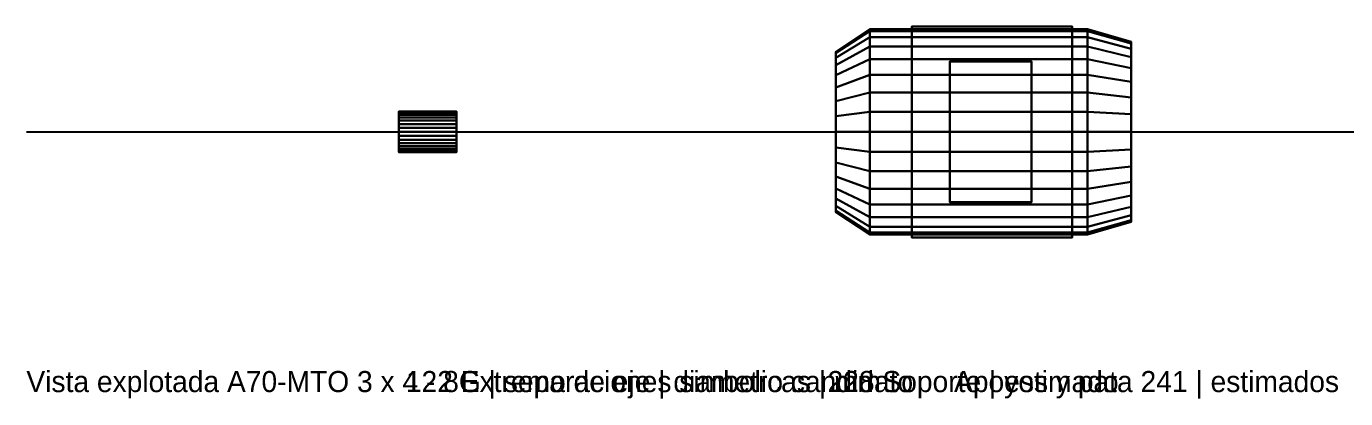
# Model space of a CAD drawing. Header units: millimetres. Extents: x -2320 to 254, y -190 to 151.
# Drawn here: x -2320 to -1381, y -190 to 75 of the extents above; entities that cross this region are included whole.
import ezdxf

# ---------------------------------------------------------------- set-up
doc = ezdxf.new("R2010")
doc.units = ezdxf.units.MM
for name, color, linetype in [('EJE_REF', 7, 'CONTINUOUS'), ('GUIA', 7, 'CONTINUOUS'), ('PATAS_EST', 8, 'CONTINUOUS'), ('SOPORTE_EST', 5, 'CONTINUOUS')]:
    doc.layers.add(name, color=color, linetype=linetype)

msp = doc.modelspace()

# ---------------------------------------------------------------- linework, layer by layer
at = {"layer": 'EJE_REF'}
for points in [[(-2055, 14.5, 210), (-2055, 14.22139, 212.82881), (-2014, 14.22139, 212.82881), (-2014, 14.5, 210)], [(-2055, 0, 210), (-2055, 14.5, 210), (-2055, 14.22139, 212.82881)], [(-2055, 14.22139, 207.17119), (-2055, 14.5, 210), (-2014, 14.5, 210), (-2014, 14.22139, 207.17119)], [(-2055, 0, 210), (-2055, 14.22139, 207.17119), (-2055, 14.5, 210)], [(-2055, 14.22139, 212.82881), (-2055, 13.39625, 215.54891), (-2014, 13.39625, 215.54891), (-2014, 14.22139, 212.82881)], [(-2055, 0, 210), (-2055, 14.22139, 212.82881), (-2055, 13.39625, 215.54891)], [(-2055, 13.39625, 204.45109), (-2055, 14.22139, 207.17119), (-2014, 14.22139, 207.17119), (-2014, 13.39625, 204.45109)], [(-2055, 0, 210), (-2055, 13.39625, 204.45109), (-2055, 14.22139, 207.17119)], [(-2055, 13.39625, 215.54891), (-2055, 12.05631, 218.05577), (-2014, 12.05631, 218.05577), (-2014, 13.39625, 215.54891)], [(-2055, 0, 210), (-2055, 13.39625, 215.54891), (-2055, 12.05631, 218.05577)], [(-2055, 12.05631, 201.94423), (-2055, 13.39625, 204.45109), (-2014, 13.39625, 204.45109), (-2014, 12.05631, 201.94423)], [(-2055, 0, 210), (-2055, 12.05631, 201.94423), (-2055, 13.39625, 204.45109)], [(-2055, 12.05631, 218.05577), (-2055, 10.25305, 220.25305), (-2014, 10.25305, 220.25305), (-2014, 12.05631, 218.05577)], [(-2055, 0, 210), (-2055, 12.05631, 218.05577), (-2055, 10.25305, 220.25305)], [(-2055, 10.25305, 199.74695), (-2055, 12.05631, 201.94423), (-2014, 12.05631, 201.94423), (-2014, 10.25305, 199.74695)], [(-2055, 0, 210), (-2055, 10.25305, 199.74695), (-2055, 12.05631, 201.94423)], [(-2055, 10.25305, 220.25305), (-2055, 8.05577, 222.05631), (-2014, 8.05577, 222.05631), (-2014, 10.25305, 220.25305)], [(-2055, 0, 210), (-2055, 10.25305, 220.25305), (-2055, 8.05577, 222.05631)], [(-2055, 8.05577, 197.94369), (-2055, 10.25305, 199.74695), (-2014, 10.25305, 199.74695), (-2014, 8.05577, 197.94369)], [(-2055, 0, 210), (-2055, 8.05577, 197.94369), (-2055, 10.25305, 199.74695)], [(-2014, 0, 210), (-2014, 14.5, 210), (-2014, 14.22139, 212.82881)], [(-2014, 0, 210), (-2014, 14.22139, 207.17119), (-2014, 14.5, 210)], [(-2014, 0, 210), (-2014, 14.22139, 212.82881), (-2014, 13.39625, 215.54891)], [(-2014, 0, 210), (-2014, 13.39625, 204.45109), (-2014, 14.22139, 207.17119)], [(-2014, 0, 210), (-2014, 13.39625, 215.54891), (-2014, 12.05631, 218.05577)], [(-2014, 0, 210), (-2014, 12.05631, 201.94423), (-2014, 13.39625, 204.45109)], [(-2014, 0, 210), (-2014, 12.05631, 218.05577), (-2014, 10.25305, 220.25305)], [(-2014, 0, 210), (-2014, 10.25305, 199.74695), (-2014, 12.05631, 201.94423)], [(-2014, 0, 210), (-2014, 10.25305, 220.25305), (-2014, 8.05577, 222.05631)], [(-2014, 0, 210), (-2014, 8.05577, 197.94369), (-2014, 10.25305, 199.74695)], [(-2055, 8.05577, 222.05631), (-2055, 5.54891, 223.39625), (-2014, 5.54891, 223.39625), (-2014, 8.05577, 222.05631)], [(-2055, 0, 210), (-2055, 8.05577, 222.05631), (-2055, 5.54891, 223.39625)], [(-2055, 5.54891, 196.60375), (-2055, 8.05577, 197.94369), (-2014, 8.05577, 197.94369), (-2014, 5.54891, 196.60375)], [(-2055, 0, 210), (-2055, 5.54891, 196.60375), (-2055, 8.05577, 197.94369)], [(-2055, 5.54891, 223.39625), (-2055, 2.82881, 224.22139), (-2014, 2.82881, 224.22139), (-2014, 5.54891, 223.39625)], [(-2055, 0, 210), (-2055, 5.54891, 223.39625), (-2055, 2.82881, 224.22139)], [(-2055, 2.82881, 195.77861), (-2055, 5.54891, 196.60375), (-2014, 5.54891, 196.60375), (-2014, 2.82881, 195.77861)], [(-2055, 0, 210), (-2055, 2.82881, 195.77861), (-2055, 5.54891, 196.60375)], [(-2055, 2.82881, 224.22139), (-2055, 0, 224.5), (-2014, 0, 224.5), (-2014, 2.82881, 224.22139)], [(-2055, 0, 210), (-2055, 2.82881, 224.22139), (-2055, 0, 224.5)], [(-2055, 0, 195.5), (-2055, 2.82881, 195.77861), (-2014, 2.82881, 195.77861), (-2014, 0, 195.5)], [(-2055, 0, 210), (-2055, 0, 195.5), (-2055, 2.82881, 195.77861)], [(-2055, 0, 224.5), (-2055, -2.82881, 224.22139), (-2014, -2.82881, 224.22139), (-2014, 0, 224.5)], [(-2055, 0, 210), (-2055, 0, 224.5), (-2055, -2.82881, 224.22139)], [(-2055, 0, 210), (-2055, -2.82881, 224.22139), (-2055, -5.54891, 223.39625)], [(-2055, 0, 210), (-2055, -5.54891, 223.39625), (-2055, -8.05577, 222.05631)], [(-2055, 0, 210), (-2055, -8.05577, 222.05631), (-2055, -10.25305, 220.25305)], [(-2055, 0, 210), (-2055, -10.25305, 220.25305), (-2055, -12.05631, 218.05577)], [(-2055, 0, 210), (-2055, -12.05631, 218.05577), (-2055, -13.39625, 215.54891)], [(-2055, 0, 210), (-2055, -13.39625, 215.54891), (-2055, -14.22139, 212.82881)], [(-2055, 0, 210), (-2055, -14.22139, 212.82881), (-2055, -14.5, 210)], [(-2055, 0, 210), (-2055, -14.5, 210), (-2055, -14.22139, 207.17119)], [(-2055, 0, 210), (-2055, -14.22139, 207.17119), (-2055, -13.39625, 204.45109)], [(-2055, 0, 210), (-2055, -13.39625, 204.45109), (-2055, -12.05631, 201.94423)], [(-2055, 0, 210), (-2055, -12.05631, 201.94423), (-2055, -10.25305, 199.74695)], [(-2055, 0, 210), (-2055, -10.25305, 199.74695), (-2055, -8.05577, 197.94369)], [(-2055, 0, 210), (-2055, -8.05577, 197.94369), (-2055, -5.54891, 196.60375)], [(-2055, 0, 210), (-2055, -5.54891, 196.60375), (-2055, -2.82881, 195.77861)], [(-2055, -2.82881, 195.77861), (-2055, 0, 195.5), (-2014, 0, 195.5), (-2014, -2.82881, 195.77861)], [(-2055, 0, 210), (-2055, -2.82881, 195.77861), (-2055, 0, 195.5)], [(-2014, 0, 210), (-2014, 8.05577, 222.05631), (-2014, 5.54891, 223.39625)], [(-2014, 0, 210), (-2014, 5.54891, 196.60375), (-2014, 8.05577, 197.94369)], [(-2014, 0, 210), (-2014, 5.54891, 223.39625), (-2014, 2.82881, 224.22139)], [(-2014, 0, 210), (-2014, 2.82881, 195.77861), (-2014, 5.54891, 196.60375)], [(-2014, 0, 210), (-2014, 2.82881, 224.22139), (-2014, 0, 224.5)], [(-2014, 0, 210), (-2014, 0, 195.5), (-2014, 2.82881, 195.77861)], [(-2014, 0, 210), (-2014, 0, 224.5), (-2014, -2.82881, 224.22139)], [(-2014, 0, 210), (-2014, -2.82881, 224.22139), (-2014, -5.54891, 223.39625)], [(-2014, 0, 210), (-2014, -5.54891, 223.39625), (-2014, -8.05577, 222.05631)], [(-2014, 0, 210), (-2014, -8.05577, 222.05631), (-2014, -10.25305, 220.25305)], [(-2014, 0, 210), (-2014, -10.25305, 220.25305), (-2014, -12.05631, 218.05577)], [(-2014, 0, 210), (-2014, -12.05631, 218.05577), (-2014, -13.39625, 215.54891)], [(-2014, 0, 210), (-2014, -13.39625, 215.54891), (-2014, -14.22139, 212.82881)], [(-2014, 0, 210), (-2014, -14.22139, 212.82881), (-2014, -14.5, 210)], [(-2014, 0, 210), (-2014, -14.5, 210), (-2014, -14.22139, 207.17119)], [(-2014, 0, 210), (-2014, -14.22139, 207.17119), (-2014, -13.39625, 204.45109)], [(-2014, 0, 210), (-2014, -13.39625, 204.45109), (-2014, -12.05631, 201.94423)], [(-2014, 0, 210), (-2014, -12.05631, 201.94423), (-2014, -10.25305, 199.74695)], [(-2014, 0, 210), (-2014, -10.25305, 199.74695), (-2014, -8.05577, 197.94369)], [(-2014, 0, 210), (-2014, -8.05577, 197.94369), (-2014, -5.54891, 196.60375)], [(-2014, 0, 210), (-2014, -5.54891, 196.60375), (-2014, -2.82881, 195.77861)], [(-2014, 0, 210), (-2014, -2.82881, 195.77861), (-2014, 0, 195.5)], [(-2055, -2.82881, 224.22139), (-2055, -5.54891, 223.39625), (-2014, -5.54891, 223.39625), (-2014, -2.82881, 224.22139)], [(-2055, -5.54891, 196.60375), (-2055, -2.82881, 195.77861), (-2014, -2.82881, 195.77861), (-2014, -5.54891, 196.60375)], [(-2055, -5.54891, 223.39625), (-2055, -8.05577, 222.05631), (-2014, -8.05577, 222.05631), (-2014, -5.54891, 223.39625)], [(-2055, -8.05577, 197.94369), (-2055, -5.54891, 196.60375), (-2014, -5.54891, 196.60375), (-2014, -8.05577, 197.94369)], [(-2055, -8.05577, 222.05631), (-2055, -10.25305, 220.25305), (-2014, -10.25305, 220.25305), (-2014, -8.05577, 222.05631)], [(-2055, -10.25305, 199.74695), (-2055, -8.05577, 197.94369), (-2014, -8.05577, 197.94369), (-2014, -10.25305, 199.74695)], [(-2055, -10.25305, 220.25305), (-2055, -12.05631, 218.05577), (-2014, -12.05631, 218.05577), (-2014, -10.25305, 220.25305)], [(-2055, -12.05631, 201.94423), (-2055, -10.25305, 199.74695), (-2014, -10.25305, 199.74695), (-2014, -12.05631, 201.94423)], [(-2055, -12.05631, 218.05577), (-2055, -13.39625, 215.54891), (-2014, -13.39625, 215.54891), (-2014, -12.05631, 218.05577)], [(-2055, -13.39625, 204.45109), (-2055, -12.05631, 201.94423), (-2014, -12.05631, 201.94423), (-2014, -13.39625, 204.45109)], [(-2055, -13.39625, 215.54891), (-2055, -14.22139, 212.82881), (-2014, -14.22139, 212.82881), (-2014, -13.39625, 215.54891)], [(-2055, -14.22139, 207.17119), (-2055, -13.39625, 204.45109), (-2014, -13.39625, 204.45109), (-2014, -14.22139, 207.17119)], [(-2055, -14.22139, 212.82881), (-2055, -14.5, 210), (-2014, -14.5, 210), (-2014, -14.22139, 212.82881)], [(-2055, -14.5, 210), (-2055, -14.22139, 207.17119), (-2014, -14.22139, 207.17119), (-2014, -14.5, 210)]]:
    msp.add_3dface(points, dxfattribs=at)
at = {"layer": 'GUIA'}
msp.add_line((-2320, 0, 210), (102, 0, 210), dxfattribs=at)
at = {"layer": 'PATAS_EST'}
for points in [[(-1690, -75, -280), (-1690, 75, -280), (-1576, 75, -280), (-1576, -75, -280)], [(-1690, -75, -257), (-1576, -75, -257), (-1576, 75, -257), (-1690, 75, -257)], [(-1576, 75, -280), (-1690, 75, -280), (-1690, 75, -257), (-1576, 75, -257)], [(-1690, 75, -280), (-1690, -75, -280), (-1690, -75, -257), (-1690, 75, -257)], [(-1576, -75, -280), (-1576, 75, -280), (-1576, 75, -257), (-1576, -75, -257)], [(-1663, -50, -257), (-1663, 50, -257), (-1605, 50, -257), (-1605, -50, -257)], [(-1663, -50, -128), (-1605, -50, -128), (-1605, 50, -128), (-1663, 50, -128)], [(-1605, 50, -257), (-1663, 50, -257), (-1663, 50, -128), (-1605, 50, -128)], [(-1663, 50, -257), (-1663, -50, -257), (-1663, -50, -128), (-1663, 50, -128)], [(-1605, -50, -257), (-1605, 50, -257), (-1605, 50, -128), (-1605, -50, -128)], [(-1663, -50, -257), (-1605, -50, -257), (-1605, -50, -128), (-1663, -50, -128)], [(-1690, -75, -280), (-1576, -75, -280), (-1576, -75, -257), (-1690, -75, -257)]]:
    msp.add_3dface(points, dxfattribs=at)
at = {"layer": 'SOPORTE_EST'}
for points in [[(-1744, 57, 210), (-1744, 55.90476, 221.12015), (-1720, 71.59733, 224.24159), (-1720, 73, 210)], [(-1744, 55.90476, 198.87985), (-1744, 57, 210), (-1720, 73, 210), (-1720, 71.59733, 195.75841)], [(-1744, 55.90476, 221.12015), (-1744, 52.66113, 231.81296), (-1720, 67.44321, 237.93589), (-1720, 71.59733, 224.24159)], [(-1744, 52.66113, 188.18704), (-1744, 55.90476, 198.87985), (-1720, 71.59733, 195.75841), (-1720, 67.44321, 182.06411)], [(-1744, 52.66113, 231.81296), (-1744, 47.39377, 241.6675), (-1720, 60.69728, 250.55663), (-1720, 67.44321, 237.93589)], [(-1744, 47.39377, 178.3325), (-1744, 52.66113, 188.18704), (-1720, 67.44321, 182.06411), (-1720, 60.69728, 169.44337)], [(-1720, 73, 210), (-1720, 71.59733, 224.24159), (-1565, 71.59733, 224.24159), (-1565, 73, 210)], [(-1720, 71.59733, 195.75841), (-1720, 73, 210), (-1565, 73, 210), (-1565, 71.59733, 195.75841)], [(-1720, 71.59733, 224.24159), (-1720, 67.44321, 237.93589), (-1565, 67.44321, 237.93589), (-1565, 71.59733, 224.24159)], [(-1720, 67.44321, 182.06411), (-1720, 71.59733, 195.75841), (-1565, 71.59733, 195.75841), (-1565, 67.44321, 182.06411)], [(-1720, 67.44321, 237.93589), (-1720, 60.69728, 250.55663), (-1565, 60.69728, 250.55663), (-1565, 67.44321, 237.93589)], [(-1720, 60.69728, 169.44337), (-1720, 67.44321, 182.06411), (-1565, 67.44321, 182.06411), (-1565, 60.69728, 169.44337)], [(-1565, 73, 210), (-1565, 71.59733, 224.24159), (-1534, 62.77026, 222.48578), (-1534, 64, 210)], [(-1565, 71.59733, 195.75841), (-1565, 73, 210), (-1534, 64, 210), (-1534, 62.77026, 197.51422)], [(-1565, 71.59733, 224.24159), (-1565, 67.44321, 237.93589), (-1534, 59.12829, 234.49174), (-1534, 62.77026, 222.48578)], [(-1565, 67.44321, 182.06411), (-1565, 71.59733, 195.75841), (-1534, 62.77026, 197.51422), (-1534, 59.12829, 185.50826)], [(-1565, 67.44321, 237.93589), (-1565, 60.69728, 250.55663), (-1534, 53.21406, 245.55649), (-1534, 59.12829, 234.49174)], [(-1565, 60.69728, 169.44337), (-1565, 67.44321, 182.06411), (-1534, 59.12829, 185.50826), (-1534, 53.21406, 174.44351)], [(-1744, 47.39377, 241.6675), (-1744, 40.30509, 250.30509), (-1720, 51.6188, 261.6188), (-1720, 60.69728, 250.55663)], [(-1744, 40.30509, 169.69491), (-1744, 47.39377, 178.3325), (-1720, 60.69728, 169.44337), (-1720, 51.6188, 158.3812)], [(-1744, 0, 210), (-1744, 57, 210), (-1744, 55.90476, 221.12015)], [(-1744, 0, 210), (-1744, 55.90476, 198.87985), (-1744, 57, 210)], [(-1720, 60.69728, 250.55663), (-1720, 51.6188, 261.6188), (-1565, 51.6188, 261.6188), (-1565, 60.69728, 250.55663)], [(-1720, 51.6188, 158.3812), (-1720, 60.69728, 169.44337), (-1565, 60.69728, 169.44337), (-1565, 51.6188, 158.3812)], [(-1565, 60.69728, 250.55663), (-1565, 51.6188, 261.6188), (-1534, 45.25483, 255.25483), (-1534, 53.21406, 245.55649)], [(-1565, 51.6188, 158.3812), (-1565, 60.69728, 169.44337), (-1534, 53.21406, 174.44351), (-1534, 45.25483, 164.74517)], [(-1534, 0, 210), (-1534, 64, 210), (-1534, 62.77026, 222.48578)], [(-1534, 0, 210), (-1534, 62.77026, 197.51422), (-1534, 64, 210)], [(-1534, 0, 210), (-1534, 62.77026, 222.48578), (-1534, 59.12829, 234.49174)], [(-1534, 0, 210), (-1534, 59.12829, 185.50826), (-1534, 62.77026, 197.51422)], [(-1534, 0, 210), (-1534, 59.12829, 234.49174), (-1534, 53.21406, 245.55649)], [(-1534, 0, 210), (-1534, 53.21406, 174.44351), (-1534, 59.12829, 185.50826)], [(-1744, 0, 210), (-1744, 55.90476, 221.12015), (-1744, 52.66113, 231.81296)], [(-1744, 0, 210), (-1744, 52.66113, 188.18704), (-1744, 55.90476, 198.87985)], [(-1744, 0, 210), (-1744, 52.66113, 231.81296), (-1744, 47.39377, 241.6675)], [(-1744, 0, 210), (-1744, 47.39377, 178.3325), (-1744, 52.66113, 188.18704)], [(-1744, 40.30509, 250.30509), (-1744, 31.6675, 257.39377), (-1720, 40.55663, 270.69728), (-1720, 51.6188, 261.6188)], [(-1744, 31.6675, 162.60623), (-1744, 40.30509, 169.69491), (-1720, 51.6188, 158.3812), (-1720, 40.55663, 149.30272)], [(-1744, 0, 210), (-1744, 47.39377, 241.6675), (-1744, 40.30509, 250.30509)], [(-1744, 0, 210), (-1744, 40.30509, 169.69491), (-1744, 47.39377, 178.3325)], [(-1720, 51.6188, 261.6188), (-1720, 40.55663, 270.69728), (-1565, 40.55663, 270.69728), (-1565, 51.6188, 261.6188)], [(-1720, 40.55663, 149.30272), (-1720, 51.6188, 158.3812), (-1565, 51.6188, 158.3812), (-1565, 40.55663, 149.30272)], [(-1565, 51.6188, 261.6188), (-1565, 40.55663, 270.69728), (-1534, 35.55649, 263.21406), (-1534, 45.25483, 255.25483)], [(-1565, 40.55663, 149.30272), (-1565, 51.6188, 158.3812), (-1534, 45.25483, 164.74517), (-1534, 35.55649, 156.78594)], [(-1534, 0, 210), (-1534, 53.21406, 245.55649), (-1534, 45.25483, 255.25483)], [(-1534, 0, 210), (-1534, 45.25483, 164.74517), (-1534, 53.21406, 174.44351)], [(-1744, 31.6675, 257.39377), (-1744, 21.81296, 262.66113), (-1720, 27.93589, 277.44321), (-1720, 40.55663, 270.69728)], [(-1744, 21.81296, 157.33887), (-1744, 31.6675, 162.60623), (-1720, 40.55663, 149.30272), (-1720, 27.93589, 142.55679)], [(-1744, 0, 210), (-1744, 40.30509, 250.30509), (-1744, 31.6675, 257.39377)], [(-1744, 0, 210), (-1744, 31.6675, 162.60623), (-1744, 40.30509, 169.69491)], [(-1720, 40.55663, 270.69728), (-1720, 27.93589, 277.44321), (-1565, 27.93589, 277.44321), (-1565, 40.55663, 270.69728)], [(-1720, 27.93589, 142.55679), (-1720, 40.55663, 149.30272), (-1565, 40.55663, 149.30272), (-1565, 27.93589, 142.55679)], [(-1565, 40.55663, 270.69728), (-1565, 27.93589, 277.44321), (-1534, 24.49174, 269.12829), (-1534, 35.55649, 263.21406)], [(-1565, 27.93589, 142.55679), (-1565, 40.55663, 149.30272), (-1534, 35.55649, 156.78594), (-1534, 24.49174, 150.87171)], [(-1534, 0, 210), (-1534, 45.25483, 255.25483), (-1534, 35.55649, 263.21406)], [(-1534, 0, 210), (-1534, 35.55649, 156.78594), (-1534, 45.25483, 164.74517)], [(-1744, 0, 210), (-1744, 31.6675, 257.39377), (-1744, 21.81296, 262.66113)], [(-1744, 0, 210), (-1744, 21.81296, 157.33887), (-1744, 31.6675, 162.60623)], [(-1534, 0, 210), (-1534, 35.55649, 263.21406), (-1534, 24.49174, 269.12829)], [(-1534, 0, 210), (-1534, 24.49174, 150.87171), (-1534, 35.55649, 156.78594)], [(-1744, 21.81296, 262.66113), (-1744, 11.12015, 265.90476), (-1720, 14.24159, 281.59733), (-1720, 27.93589, 277.44321)], [(-1744, 11.12015, 154.09524), (-1744, 21.81296, 157.33887), (-1720, 27.93589, 142.55679), (-1720, 14.24159, 138.40267)], [(-1744, 0, 210), (-1744, 21.81296, 262.66113), (-1744, 11.12015, 265.90476)], [(-1744, 0, 210), (-1744, 11.12015, 154.09524), (-1744, 21.81296, 157.33887)], [(-1720, 27.93589, 277.44321), (-1720, 14.24159, 281.59733), (-1565, 14.24159, 281.59733), (-1565, 27.93589, 277.44321)], [(-1720, 14.24159, 138.40267), (-1720, 27.93589, 142.55679), (-1565, 27.93589, 142.55679), (-1565, 14.24159, 138.40267)], [(-1565, 27.93589, 277.44321), (-1565, 14.24159, 281.59733), (-1534, 12.48578, 272.77026), (-1534, 24.49174, 269.12829)], [(-1565, 14.24159, 138.40267), (-1565, 27.93589, 142.55679), (-1534, 24.49174, 150.87171), (-1534, 12.48578, 147.22974)], [(-1534, 0, 210), (-1534, 24.49174, 269.12829), (-1534, 12.48578, 272.77026)], [(-1534, 0, 210), (-1534, 12.48578, 147.22974), (-1534, 24.49174, 150.87171)], [(-1744, 11.12015, 265.90476), (-1744, 0, 267), (-1720, 0, 283), (-1720, 14.24159, 281.59733)], [(-1744, 0, 153), (-1744, 11.12015, 154.09524), (-1720, 14.24159, 138.40267), (-1720, 0, 137)], [(-1744, 0, 210), (-1744, 11.12015, 265.90476), (-1744, 0, 267)], [(-1744, 0, 210), (-1744, 0, 153), (-1744, 11.12015, 154.09524)], [(-1720, 14.24159, 281.59733), (-1720, 0, 283), (-1565, 0, 283), (-1565, 14.24159, 281.59733)], [(-1720, 0, 137), (-1720, 14.24159, 138.40267), (-1565, 14.24159, 138.40267), (-1565, 0, 137)], [(-1565, 14.24159, 281.59733), (-1565, 0, 283), (-1534, 0, 274), (-1534, 12.48578, 272.77026)], [(-1565, 0, 137), (-1565, 14.24159, 138.40267), (-1534, 12.48578, 147.22974), (-1534, 0, 146)], [(-1534, 0, 210), (-1534, 12.48578, 272.77026), (-1534, 0, 274)], [(-1534, 0, 210), (-1534, 0, 146), (-1534, 12.48578, 147.22974)], [(-1744, 0, 267), (-1744, -11.12015, 265.90476), (-1720, -14.24159, 281.59733), (-1720, 0, 283)], [(-1744, 0, 210), (-1744, 0, 267), (-1744, -11.12015, 265.90476)], [(-1744, 0, 210), (-1744, -11.12015, 265.90476), (-1744, -21.81296, 262.66113)], [(-1744, 0, 210), (-1744, -21.81296, 262.66113), (-1744, -31.6675, 257.39377)], [(-1744, 0, 210), (-1744, -31.6675, 257.39377), (-1744, -40.30509, 250.30509)], [(-1744, 0, 210), (-1744, -40.30509, 250.30509), (-1744, -47.39377, 241.6675)], [(-1744, 0, 210), (-1744, -47.39377, 241.6675), (-1744, -52.66113, 231.81296)], [(-1744, 0, 210), (-1744, -52.66113, 231.81296), (-1744, -55.90476, 221.12015)], [(-1744, 0, 210), (-1744, -55.90476, 221.12015), (-1744, -57, 210)], [(-1744, 0, 210), (-1744, -57, 210), (-1744, -55.90476, 198.87985)], [(-1744, 0, 210), (-1744, -55.90476, 198.87985), (-1744, -52.66113, 188.18704)], [(-1744, 0, 210), (-1744, -52.66113, 188.18704), (-1744, -47.39377, 178.3325)], [(-1744, 0, 210), (-1744, -47.39377, 178.3325), (-1744, -40.30509, 169.69491)], [(-1744, 0, 210), (-1744, -40.30509, 169.69491), (-1744, -31.6675, 162.60623)], [(-1744, 0, 210), (-1744, -31.6675, 162.60623), (-1744, -21.81296, 157.33887)], [(-1744, 0, 210), (-1744, -21.81296, 157.33887), (-1744, -11.12015, 154.09524)], [(-1744, -11.12015, 154.09524), (-1744, 0, 153), (-1720, 0, 137), (-1720, -14.24159, 138.40267)], [(-1744, 0, 210), (-1744, -11.12015, 154.09524), (-1744, 0, 153)], [(-1720, 0, 283), (-1720, -14.24159, 281.59733), (-1565, -14.24159, 281.59733), (-1565, 0, 283)], [(-1720, -14.24159, 138.40267), (-1720, 0, 137), (-1565, 0, 137), (-1565, -14.24159, 138.40267)], [(-1565, 0, 283), (-1565, -14.24159, 281.59733), (-1534, -12.48578, 272.77026), (-1534, 0, 274)], [(-1565, -14.24159, 138.40267), (-1565, 0, 137), (-1534, 0, 146), (-1534, -12.48578, 147.22974)], [(-1534, 0, 210), (-1534, 0, 274), (-1534, -12.48578, 272.77026)], [(-1534, 0, 210), (-1534, -12.48578, 272.77026), (-1534, -24.49174, 269.12829)], [(-1534, 0, 210), (-1534, -24.49174, 269.12829), (-1534, -35.55649, 263.21406)], [(-1534, 0, 210), (-1534, -35.55649, 263.21406), (-1534, -45.25483, 255.25483)], [(-1534, 0, 210), (-1534, -45.25483, 255.25483), (-1534, -53.21406, 245.55649)], [(-1534, 0, 210), (-1534, -53.21406, 245.55649), (-1534, -59.12829, 234.49174)], [(-1534, 0, 210), (-1534, -59.12829, 234.49174), (-1534, -62.77026, 222.48578)], [(-1534, 0, 210), (-1534, -62.77026, 222.48578), (-1534, -64, 210)], [(-1534, 0, 210), (-1534, -64, 210), (-1534, -62.77026, 197.51422)], [(-1534, 0, 210), (-1534, -62.77026, 197.51422), (-1534, -59.12829, 185.50826)], [(-1534, 0, 210), (-1534, -59.12829, 185.50826), (-1534, -53.21406, 174.44351)], [(-1534, 0, 210), (-1534, -53.21406, 174.44351), (-1534, -45.25483, 164.74517)], [(-1534, 0, 210), (-1534, -45.25483, 164.74517), (-1534, -35.55649, 156.78594)], [(-1534, 0, 210), (-1534, -35.55649, 156.78594), (-1534, -24.49174, 150.87171)], [(-1534, 0, 210), (-1534, -24.49174, 150.87171), (-1534, -12.48578, 147.22974)], [(-1534, 0, 210), (-1534, -12.48578, 147.22974), (-1534, 0, 146)], [(-1744, -11.12015, 265.90476), (-1744, -21.81296, 262.66113), (-1720, -27.93589, 277.44321), (-1720, -14.24159, 281.59733)], [(-1744, -21.81296, 157.33887), (-1744, -11.12015, 154.09524), (-1720, -14.24159, 138.40267), (-1720, -27.93589, 142.55679)], [(-1720, -14.24159, 281.59733), (-1720, -27.93589, 277.44321), (-1565, -27.93589, 277.44321), (-1565, -14.24159, 281.59733)], [(-1720, -27.93589, 142.55679), (-1720, -14.24159, 138.40267), (-1565, -14.24159, 138.40267), (-1565, -27.93589, 142.55679)], [(-1565, -14.24159, 281.59733), (-1565, -27.93589, 277.44321), (-1534, -24.49174, 269.12829), (-1534, -12.48578, 272.77026)], [(-1565, -27.93589, 142.55679), (-1565, -14.24159, 138.40267), (-1534, -12.48578, 147.22974), (-1534, -24.49174, 150.87171)], [(-1744, -21.81296, 262.66113), (-1744, -31.6675, 257.39377), (-1720, -40.55663, 270.69728), (-1720, -27.93589, 277.44321)], [(-1744, -31.6675, 162.60623), (-1744, -21.81296, 157.33887), (-1720, -27.93589, 142.55679), (-1720, -40.55663, 149.30272)], [(-1720, -27.93589, 277.44321), (-1720, -40.55663, 270.69728), (-1565, -40.55663, 270.69728), (-1565, -27.93589, 277.44321)], [(-1720, -40.55663, 149.30272), (-1720, -27.93589, 142.55679), (-1565, -27.93589, 142.55679), (-1565, -40.55663, 149.30272)], [(-1565, -27.93589, 277.44321), (-1565, -40.55663, 270.69728), (-1534, -35.55649, 263.21406), (-1534, -24.49174, 269.12829)], [(-1565, -40.55663, 149.30272), (-1565, -27.93589, 142.55679), (-1534, -24.49174, 150.87171), (-1534, -35.55649, 156.78594)], [(-1744, -31.6675, 257.39377), (-1744, -40.30509, 250.30509), (-1720, -51.6188, 261.6188), (-1720, -40.55663, 270.69728)], [(-1744, -40.30509, 169.69491), (-1744, -31.6675, 162.60623), (-1720, -40.55663, 149.30272), (-1720, -51.6188, 158.3812)], [(-1565, -40.55663, 270.69728), (-1565, -51.6188, 261.6188), (-1534, -45.25483, 255.25483), (-1534, -35.55649, 263.21406)], [(-1565, -51.6188, 158.3812), (-1565, -40.55663, 149.30272), (-1534, -35.55649, 156.78594), (-1534, -45.25483, 164.74517)], [(-1744, -40.30509, 250.30509), (-1744, -47.39377, 241.6675), (-1720, -60.69728, 250.55663), (-1720, -51.6188, 261.6188)], [(-1744, -47.39377, 178.3325), (-1744, -40.30509, 169.69491), (-1720, -51.6188, 158.3812), (-1720, -60.69728, 169.44337)], [(-1720, -40.55663, 270.69728), (-1720, -51.6188, 261.6188), (-1565, -51.6188, 261.6188), (-1565, -40.55663, 270.69728)], [(-1720, -51.6188, 158.3812), (-1720, -40.55663, 149.30272), (-1565, -40.55663, 149.30272), (-1565, -51.6188, 158.3812)], [(-1565, -51.6188, 261.6188), (-1565, -60.69728, 250.55663), (-1534, -53.21406, 245.55649), (-1534, -45.25483, 255.25483)], [(-1565, -60.69728, 169.44337), (-1565, -51.6188, 158.3812), (-1534, -45.25483, 164.74517), (-1534, -53.21406, 174.44351)], [(-1744, -47.39377, 241.6675), (-1744, -52.66113, 231.81296), (-1720, -67.44321, 237.93589), (-1720, -60.69728, 250.55663)], [(-1744, -52.66113, 188.18704), (-1744, -47.39377, 178.3325), (-1720, -60.69728, 169.44337), (-1720, -67.44321, 182.06411)], [(-1744, -52.66113, 231.81296), (-1744, -55.90476, 221.12015), (-1720, -71.59733, 224.24159), (-1720, -67.44321, 237.93589)], [(-1744, -55.90476, 198.87985), (-1744, -52.66113, 188.18704), (-1720, -67.44321, 182.06411), (-1720, -71.59733, 195.75841)], [(-1744, -55.90476, 221.12015), (-1744, -57, 210), (-1720, -73, 210), (-1720, -71.59733, 224.24159)], [(-1744, -57, 210), (-1744, -55.90476, 198.87985), (-1720, -71.59733, 195.75841), (-1720, -73, 210)], [(-1720, -51.6188, 261.6188), (-1720, -60.69728, 250.55663), (-1565, -60.69728, 250.55663), (-1565, -51.6188, 261.6188)], [(-1720, -60.69728, 169.44337), (-1720, -51.6188, 158.3812), (-1565, -51.6188, 158.3812), (-1565, -60.69728, 169.44337)], [(-1565, -60.69728, 250.55663), (-1565, -67.44321, 237.93589), (-1534, -59.12829, 234.49174), (-1534, -53.21406, 245.55649)], [(-1565, -67.44321, 182.06411), (-1565, -60.69728, 169.44337), (-1534, -53.21406, 174.44351), (-1534, -59.12829, 185.50826)], [(-1720, -60.69728, 250.55663), (-1720, -67.44321, 237.93589), (-1565, -67.44321, 237.93589), (-1565, -60.69728, 250.55663)], [(-1720, -67.44321, 182.06411), (-1720, -60.69728, 169.44337), (-1565, -60.69728, 169.44337), (-1565, -67.44321, 182.06411)], [(-1565, -67.44321, 237.93589), (-1565, -71.59733, 224.24159), (-1534, -62.77026, 222.48578), (-1534, -59.12829, 234.49174)], [(-1565, -71.59733, 195.75841), (-1565, -67.44321, 182.06411), (-1534, -59.12829, 185.50826), (-1534, -62.77026, 197.51422)], [(-1565, -71.59733, 224.24159), (-1565, -73, 210), (-1534, -64, 210), (-1534, -62.77026, 222.48578)], [(-1565, -73, 210), (-1565, -71.59733, 195.75841), (-1534, -62.77026, 197.51422), (-1534, -64, 210)], [(-1720, -67.44321, 237.93589), (-1720, -71.59733, 224.24159), (-1565, -71.59733, 224.24159), (-1565, -67.44321, 237.93589)], [(-1720, -71.59733, 195.75841), (-1720, -67.44321, 182.06411), (-1565, -67.44321, 182.06411), (-1565, -71.59733, 195.75841)], [(-1720, -71.59733, 224.24159), (-1720, -73, 210), (-1565, -73, 210), (-1565, -71.59733, 224.24159)], [(-1720, -73, 210), (-1720, -71.59733, 195.75841), (-1565, -71.59733, 195.75841), (-1565, -73, 210)]]:
    msp.add_3dface(points, dxfattribs=at)

# ---------------------------------------------------------------- texts
at = {"layer": 'GUIA'}
for s, p in [('Vista explotada A70-MTO 3 x 4 - 8G | separaciones simbolicas | mm', (-2320, -185, -350)), ('122 Extremo de eje | diametro candidato', (-2050, -185)), ('228 Soporte | estimado', (-1750, -185)), ('Apoyos y pata 241 | estimados', (-1660, -185, -280))]:
    msp.add_text(s, height=15, dxfattribs=at).set_placement(p)

doc.saveas('drawing.dxf')
